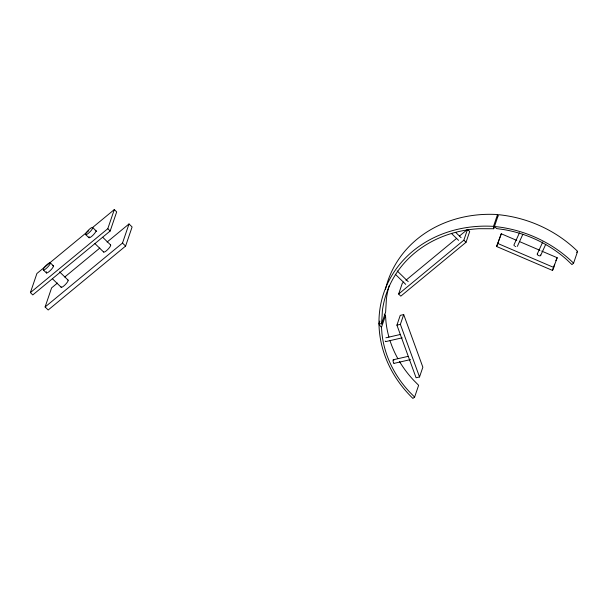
<?xml version="1.0" encoding="UTF-8"?>
<svg xmlns="http://www.w3.org/2000/svg" width="608" height="608" viewBox="0 0 608 608"><rect width="100%" height="100%" fill="white"/><g stroke="black" fill="none" stroke-linecap="round" stroke-linejoin="round"><path stroke-width="0.91" d="M379.84 321.062L378.974 323.593L381.604 323.912L382.402 310.513A114.707 100.616 18.8 0 1 478.762 228.707L493.711 228.737L498.461 214.692A117.374 102.957 18.8 0 1 577.6 251.362L573.587 263.158L571.961 264.579L566.869 259.745A112.199 98.412 18.8 0 0 503.728 229.573L496.637 228.585L494.441 226.488A117.374 102.957 18.8 0 1 573.587 263.158M92.401 227.673L114.304 209.585L116.683 211.896L110.177 231.002L32.779 294.918L30.4 292.608L36.906 273.501L88.745 230.69M107.099 242.052L129.01 223.957L132.103 226.966L125.598 246.073L48.199 309.989L45.106 306.979L51.604 287.873L57.448 283.054M30.4 292.608L107.798 228.692L114.304 209.585M45.106 306.979L122.504 243.071L129.01 223.957M399.502 361.502A111.34 97.66 18.8 0 0 413.744 380.365L418.631 385.29L414.618 397.092L412.893 398.415A117.374 102.957 18.8 0 1 378.997 324.634L379.567 322.947M381.604 323.912L385.632 312.094L386.422 298.695A114.707 100.616 18.8 0 1 389.135 285.798M414.618 397.092L409.724 392.16A111.34 97.66 18.8 0 1 381.961 333.64L381.49 327.279L385.51 315.476L384.264 314.161M459.557 235.957L467.522 229.376L469.703 231.488L466.024 242.296L400.809 296.142L398.635 294.029L402.314 283.229L403.765 282.028M396.918 325.136L400.239 315.37L403.697 314.579L422.856 367.194L419.528 376.96L416.077 377.75L396.918 325.136L400.376 324.345L403.697 314.579M398.635 294.029L463.851 240.183L467.522 229.376M493.711 228.737L493.506 226.366L497.526 214.548A117.374 102.957 18.8 0 0 385.442 289.37M541.705 251.096L557.194 257.731L552.528 270.446L496.614 246.491L501.281 233.784L516.762 240.411M496.614 246.491L501.281 233.784M552.528 270.446L554.64 264.229M513.965 244.872L519.475 232.796M517.37 246.331L522.872 234.247M537.267 254.03L542.769 241.946M540.664 255.482L545.771 244.264M555.849 260.68L557.194 257.731M576.513 252.305L577.6 251.362M64.752 277.02L99.796 248.079M405.939 280.235L456.654 238.351M385.898 337.797L400.543 334.43M385.708 341.612L402.177 337.828M393.33 359.761L407.976 356.394M394.052 363.371L410.529 359.586M519.346 241.52L539.988 250.359M497.96 243.542L553.865 267.497M463.851 240.183L466.024 242.296M455.886 232.606L461.092 237.667M451.41 233.396L458.569 240.358M397.161 270.917L408.234 281.671M395.284 274.238L405.703 284.362M107.798 228.692L110.177 231.002M122.504 243.071L125.598 246.073M92.697 227.544A4.993 1.14 -45.8 0 1 87.833 233.746A4.993 1.14 -45.8 0 1 86.952 231.838A4.993 1.14 -45.8 0 1 92.697 227.544L96.695 231.428M102.684 237.249L110.679 245.016M85.622 234.544L88.95 237.774M94.947 243.603L103.603 252.016M50.342 262.884A4.993 1.14 -45.8 0 1 45.478 269.086A4.993 1.14 -45.8 0 1 44.589 267.17A4.993 1.14 -45.8 0 1 50.342 262.884L53.641 266.084M59.576 271.852L68.149 280.189M43.267 269.876L46.565 273.083M52.501 278.852L61.081 287.181M378.997 324.634L381.49 327.279M400.376 324.345L419.528 376.96M497.526 214.548L497.732 216.927M385.51 315.476L385.974 321.845A111.34 97.66 18.8 0 0 388.93 337.068M67.898 280.022A4.993 1.14 -45.8 0 1 65.124 284.787A4.993 1.14 -45.8 0 1 61.066 286.778M110.428 244.849A4.993 1.14 -45.8 0 1 107.654 249.614A4.993 1.14 -45.8 0 1 103.596 251.606M52.721 265.726A4.993 1.14 -45.8 0 1 50.426 270.408A4.993 1.14 -45.8 0 1 46.596 271.784M95.243 230.561A4.993 1.14 -45.8 0 1 92.956 235.243A4.993 1.14 -45.8 0 1 89.125 236.618M378.974 323.593A117.374 102.957 18.8 0 1 493.506 226.366M397.845 358.621A111.34 97.66 18.8 0 1 390.002 340.609M540.58 254.965A1.847 0.882 24.5 0 1 538.68 255.596A1.847 0.882 24.5 0 1 537.632 253.703M515.827 246.605A1.847 0.882 24.5 0 1 515.379 246.445M514.573 245.966A1.847 0.882 24.5 0 1 514.056 245.389M385.388 341.339A1.847 0.509 77.1 0 1 385.221 341.035M393.908 363.288A1.847 0.509 77.1 0 1 393.741 363.09M393.566 362.794A1.847 0.509 77.1 0 1 393.057 360.24A1.847 0.509 77.1 0 1 393.824 360.339"/></g></svg>
